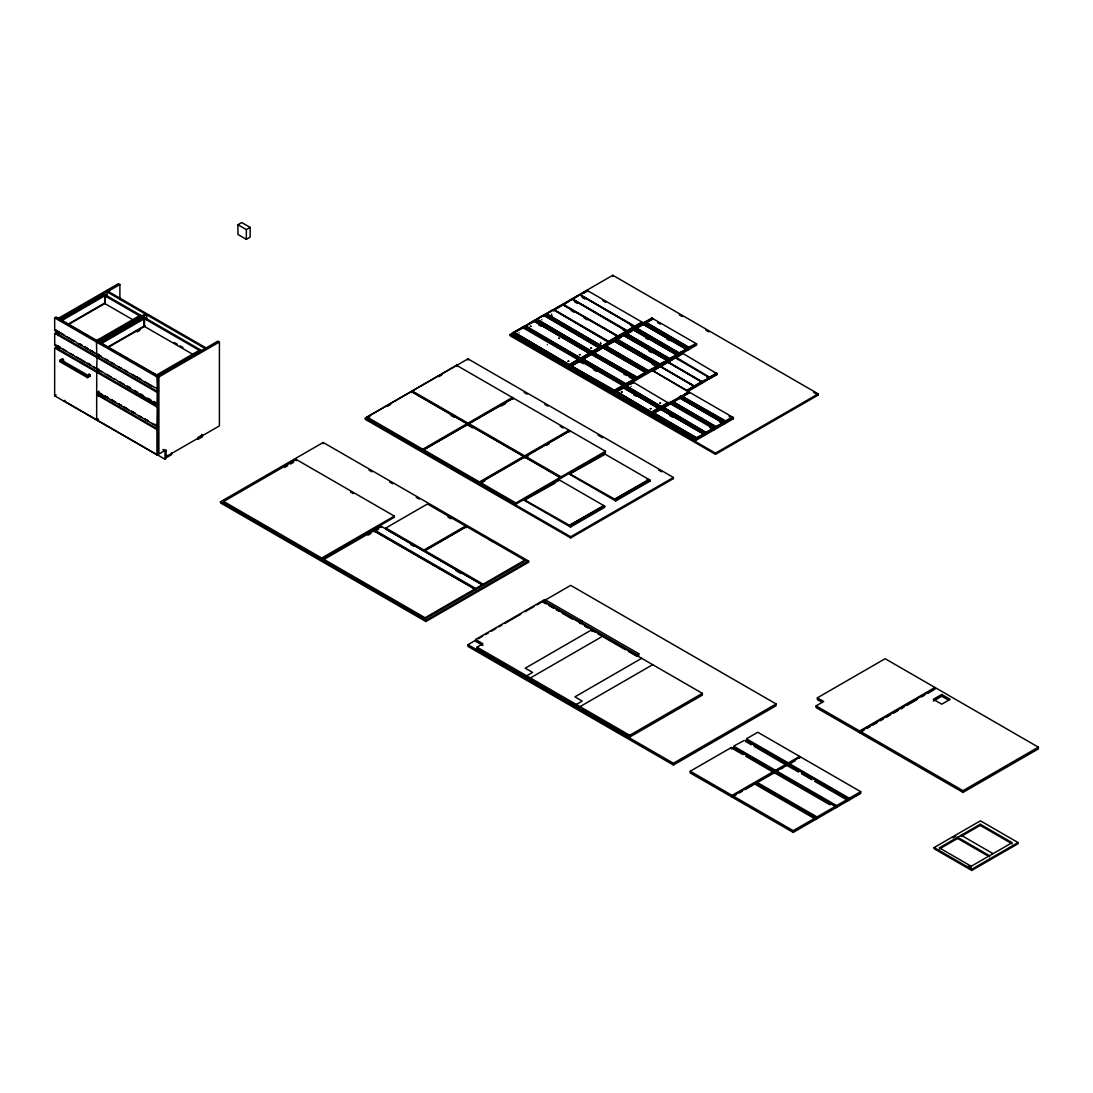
<?xml version="1.0" encoding="UTF-8"?>
<svg xmlns="http://www.w3.org/2000/svg" width="1093" height="1093" viewBox="0 0 1093 1093"><rect width="100%" height="100%" fill="white"/><g stroke="black" fill="none" stroke-linecap="round" stroke-linejoin="round"><path stroke-width="1.5" d="M55.087 330.113L73.832 341.071M64.569 335.442L55.907 330.441L55.852 333.146L54.664 333.529L54.718 345.306L55.196 344.5M55.087 344.787L95.474 368.245M56.167 348.298C55.497 340.497 57.178 349.268 54.664 348.202L54.65 395.816L156.941 454.866L158.444 453.991L158.444 376.033L56.167 316.97L54.65 317.844L54.718 330.619L55.196 329.826M97.072 357.548L96.662 369.475L97.14 368.901M97.919 357.124L97.386 357.903M96.717 372.317L96.662 420.067L98.179 419.193M97.099 369.038L101.485 371.716M96.662 395.174L97.919 394.45L158.198 429.248L156.941 429.973L156.941 454.866M157.365 389.163L156.941 376.907L54.65 317.844M154.414 387.605C157.993 386.266 159.769 392.373 157.365 392.524L55.087 333.474M157.255 392.264L157.037 404.369L117.661 381.061M157.324 404.109C158.772 400.912 158.471 408.509 157.365 407.197L55.196 348.298M157.365 426.489L100.611 393.958M773.666 773.311L774.199 772.068L757.176 781.864L756.752 783.859M785.553 765.606L786.113 764.267L775.948 770.059C777.547 771.234 771.357 774.759 773.352 771.59L732.091 795.376L690.243 771.221L690.243 772.97L732.091 797.125L736.409 794.638M837.06 805.828L776.604 771.016L786.96 764.745L786.441 765.701M600.494 343.762L601.205 343.694M551.405 315.358L552.115 315.331M744.278 740.453L734.1 745.904L734.318 747.175L731.408 748.91M860.724 791.687L849.78 797.999C851.529 799.092 845.231 802.768 847.089 799.557L837.06 805.35C838.877 806.497 832.279 810.091 834.519 806.88L817.455 816.676C819.067 818.029 812.919 821.103 814.859 818.192L793.204 830.666L732.925 795.868L732.925 797.617L793.204 832.415L860.724 793.436L860.724 791.687L800.445 756.889L789.501 763.201L789.078 765.196M731.203 748.131L731.518 747.434L690.243 771.221M754.184 784.227L754.58 783.394L732.925 795.868M96.758 354.719L96.485 342L98.001 341.125M96.594 357.479L97.701 357.302L97.755 354.597M97.714 372.344L96.922 372.303M97.332 372.426L97.755 369.27M734.1 747.366L775.948 771.521M746.396 740.562L746.765 738.608L757.763 732.242L799.598 756.397L799.598 758.146M773.147 772.177L745.836 756.274M785.853 764.84L754.225 746.437M774.09 773.557L776.891 771.918L776.891 770.989M786.7 765.332L798.573 772.041M785.963 765.728L788.873 763.993L788.654 762.723L799.598 756.397M57.683 318.719L118.372 283.674L119.888 284.549L119.888 299.66M59.2 319.593L119.888 284.549M59.951 320.522L104.819 294.618L141.448 315.754L96.58 341.658M61.973 320.522L104.819 295.779L104.819 303.553L67.889 324.881M140.437 315.18L139.931 316.055L104.313 295.493L105.83 295.206M237.932 224.734L241.717 222.548L250.147 227.412L250.147 237.14L246.349 239.326L237.932 234.462L237.932 224.734L246.349 229.598L250.147 227.412M68.353 324.034L105.324 302.679M61.918 361.619L61.918 360.362L87.522 375.131L89.12 374.216L90.213 376.101L87.522 377.659L59.732 361.619L59.732 360.362L62.424 358.805L63.531 360.704L62.424 358.805M61.918 360.362L63.531 359.433M96.58 340.497L139.426 315.754M96.58 341.084L61.468 320.809M96.662 342.095L145.232 313.964M98.848 342.492L146.749 314.839L146.749 319.866M193.912 354.993L143.975 326.165L143.975 318.377L145.492 318.09M101.622 343.421L144.481 318.678L144.481 326.452L107.538 347.779M108.508 346.631L144.986 325.577M137.09 331.889L140.041 330.182M59.732 360.362L87.522 376.402L90.213 374.844M54.65 395.816L56.167 394.942M65.006 400.325L63.995 400.912L165.016 459.238L166.027 458.65L166.027 449.906L158.704 454.128L158.704 377.044L219.406 342L219.406 425.901L166.027 456.71M98.001 395.775L98.179 391.868L98.179 395.283M156.436 375.049L199.281 350.32M200.292 349.733L199.787 350.607L143.975 318.377M156.436 376.224L201.303 350.32L144.481 317.503L99.6 343.421L100.611 343.994M156.941 376.907L158.444 376.033M96.485 419.972L98.001 419.097M158.444 404.027L153.785 401.432M158.444 426.475L152.323 423.428M202.519 434.809L197.888 437.487L197.888 439.427L202.519 436.763L201.727 434.358M366.975 417.007L411.337 391.39L467.162 423.606L467.162 424.781L422.786 450.398L366.975 418.168L366.975 417.007L422.786 449.223L467.162 423.606M412.184 390.898L456.546 365.281L512.357 397.51L512.357 398.672L467.995 424.289L412.184 392.073L412.184 390.898L467.995 423.128L512.357 397.51M514.379 333.064L511.77 333.98L512.863 332.778L568.182 365.281M513.874 332.19L569.699 364.994L513.874 332.19L522.29 327.326L578.443 359.939L589.482 353.572L533.657 320.768L525.241 326.206L581.052 358.436L525.241 325.632M523.137 326.848L524.23 326.206L580.041 358.436L523.137 326.848L578.948 359.064L578.443 359.939M536.608 319.06L592.42 351.878L536.608 319.06L543.344 315.18L599.155 347.984L589.81 353.381L535.01 321.738L534.504 320.276L535.597 319.648L591.409 352.452L537.551 321.356M546.801 314.347L544.191 315.276L545.284 314.06L601.095 346.864L577.514 333.256M546.295 313.472L602.106 346.29L546.295 314.06L553.031 309.592L608.842 342.396L599.497 347.793L544.697 315.563M220.499 501.769L323.2 442.474L528.616 561.064L528.616 562.226L425.901 621.521L220.499 502.93L220.499 501.769L425.901 620.359L528.616 561.064M365.294 418.168L467.995 358.873L673.411 477.463L673.411 478.625L570.696 537.934L365.294 419.329L365.294 418.168L570.696 536.759L673.411 477.463M510.089 334.567L612.79 275.272L818.206 393.863L818.206 395.038L715.505 454.333L510.089 335.742L510.089 334.567L715.505 453.158L818.206 393.863M511.77 333.98L513.368 333.652M513.874 332.778L522.796 328.201M525.241 326.206L534.163 321.643M534.504 320.864L537.114 319.935M536.608 319.648L543.344 315.754L543.849 316.628M544.191 315.276L545.79 314.934M546.295 314.06L553.031 310.166L553.536 311.04M553.864 309.688L562.786 304.537L617.6 336.179L609.17 341.617L553.864 309.688L608.214 341.644M626.849 331.411L627.355 332.286L618.939 337.15L563.127 304.92L572.049 299.181L626.849 331.411L618.433 336.275L563.633 304.633L572.049 299.181M572.39 298.99L579.632 294.809L634.432 326.452L627.696 330.919L572.39 298.99L628.202 331.794L634.937 327.914L634.432 327.039M579.959 294.618L587.201 290.437L642.001 322.08L635.279 326.547L579.959 294.618L635.784 327.422L642.506 323.542L642.001 322.667M366.975 418.168L369.94 416.46M387.673 406.213L390.638 404.506M438.799 376.702L441.763 374.995M524.736 327.08L525.747 326.506M553.864 310.262L561.392 305.931M572.39 299.578L579.632 294.809M579.959 295.206L587.201 290.437M583.457 293.375L587.856 290.834M223.696 501.468L296.34 459.525L394.341 516.101L394.341 517.276L321.684 559.22L223.696 502.643L223.696 501.468L321.684 558.045L394.341 516.101M512.275 334.28L514.912 333.338M284.726 467.408L287.623 465.727M290.533 464.047L293.443 462.38M609.17 341.03L617.6 336.179M618.433 335.688L626.849 330.824M627.696 330.346L634.432 326.452M635.279 325.974L642.001 322.08M511.77 333.406L567.595 365.622L569.193 364.707M569.699 364.406L578.115 359.556L567.089 366.497L512.275 334.868M578.443 359.351L589.482 352.984M589.81 353.381L591.914 351.577M592.42 351.29L599.155 347.396M599.497 347.793L608.842 341.808M609.675 341.904L618.105 337.054L609.675 342.492L609.17 341.617M618.433 336.275L627.355 331.698M627.696 330.919L634.937 327.326M635.279 326.547L642.506 322.954M423.633 449.715L467.995 424.098L523.807 456.327L523.807 457.489L479.444 483.106L423.633 450.876L423.633 449.715L479.444 481.931L523.807 456.327M468.842 423.606L513.204 398.002L569.016 430.218L569.016 431.393L524.654 456.997L468.842 424.781L468.842 423.606L524.654 455.836L569.016 430.218M623.83 387.113L613.296 393.179L568.428 367.275L568.428 366.114L569.521 365.486L570.027 366.36L569.521 365.486M579.454 360.335L570.532 365.486L578.948 360.034L579.959 361.209L568.428 367.275M634.678 379.093L625.756 383.657L582.911 358.914L625.756 384.244L635.183 379.38L635.183 380.555L624.663 386.621L579.796 360.717L579.796 359.556L580.889 358.914L581.394 359.788L580.889 358.914M592.256 352.356L592.761 353.23L592.256 352.356L591.163 352.984L591.163 354.159L636.03 380.063L646.55 373.984L646.55 372.822L602.694 347.492L582.405 359.214L581.9 358.34L590.316 353.476L634.172 378.793M602.188 347.205L593.267 352.356L601.683 346.918L602.694 347.492M657.412 365.964L648.491 370.541L605.645 345.798L648.491 371.114L657.918 366.264L657.918 367.426L647.398 373.505L602.53 347.601L602.53 346.426L603.623 345.798L604.128 346.672L603.623 345.798M613.556 340.647L604.634 345.798L613.05 340.36L656.907 365.677M667.099 360.376L659.858 363.969L616.999 339.24L659.858 364.556L667.604 360.676L667.604 361.838L658.765 366.934L613.883 341.03L613.883 339.868L614.99 339.24L615.496 340.114L614.99 339.24M623.734 335.346L616.001 339.24L622.723 334.759L666.593 360.089M676.772 354.788L669.531 358.381L626.685 333.652L669.531 358.969L677.277 355.075L677.277 356.25L668.438 361.346L623.57 335.442L623.57 334.28L624.663 333.652L625.169 334.526L624.663 333.652M633.421 329.758L625.674 333.652L632.41 329.171L676.266 354.501M686.459 349.2L679.218 352.793L636.372 328.05L679.218 353.381L686.964 349.487L686.964 350.662L678.125 355.758L633.257 329.854L633.257 328.692L634.35 328.05L634.855 328.938L634.35 328.05M643.108 324.17L635.361 328.05L642.097 323.583L685.953 348.913M696.145 343.612L688.904 347.205L646.045 322.462L688.904 347.793L696.637 343.899L696.637 345.074L687.798 350.17L642.93 324.266L642.93 323.104L644.023 322.462L644.528 323.337L644.023 322.462M652.781 318.582L645.034 322.462L651.77 317.995L695.64 343.325M568.428 366.114L570.532 365.486M579.796 359.556L581.9 358.914M581.9 358.34L590.821 353.763M591.163 352.984L593.267 352.356M602.53 346.426L604.634 345.798M613.883 339.868L616.001 339.24M616.001 338.652L623.229 335.059M623.57 334.28L625.674 333.652M625.674 333.064L632.915 329.471M633.257 328.692L635.361 328.05M635.361 327.476L642.602 323.883M642.93 323.104L645.034 322.462M645.034 321.888L652.275 318.282M501.373 405.995L505.813 403.426M580.301 359.843L581.9 359.501L624.745 384.832M603.035 346.727L614.061 340.934M614.389 340.155L616.001 339.814L658.847 365.144M624.076 334.567L625.674 334.226L668.52 359.556M633.762 328.979L635.361 328.638L678.207 353.968L644.228 334.335M643.435 323.979L645.034 323.05L687.893 348.366L643.435 323.391M568.934 366.401L577.924 370.91M571.543 366.059L614.389 390.802L623.324 386.239L622.819 385.364L614.389 390.215L571.543 366.059L579.959 361.209M582.911 359.501L591.327 354.638M591.668 353.285L592.174 354.159L593.267 352.943L636.112 378.26M645.539 372.235L637.123 377.099L594.278 352.943L601.287 348.886M605.645 346.385L614.061 341.522M614.389 340.743L616.001 339.814M616.999 339.814L621.043 337.491M626.685 334.226L632.068 331.124M633.762 329.567L635.361 328.638M636.372 328.638L643.108 324.758M646.045 323.05L652.781 319.156M569.439 367.275L613.392 391.39L580.875 372.617M580.301 360.43L623.652 384.873L624.745 384.244M592.174 354.159L635.019 378.315L636.112 377.686M603.035 347.301L647.48 371.702L604.634 346.385L647.48 371.114M614.894 341.03L657.754 365.185L658.847 364.556M624.076 335.155L667.427 359.597L668.52 358.969M634.268 329.854L677.114 354.009L678.207 353.381M643.941 324.266L686.8 348.421L687.893 347.793M612.285 391.431L613.883 391.089L614.389 391.977L613.883 391.089M623.652 384.873L624.158 385.747L625.251 384.531L625.756 385.405L625.251 384.531M635.019 378.315L635.525 379.189L636.618 377.973L637.123 378.847L636.618 377.973M594.278 352.943L637.123 377.686L646.045 372.535M646.387 371.757L647.985 371.415L648.491 372.289L647.985 371.415M657.754 365.185L658.259 366.059L659.352 364.843L659.858 365.718L659.352 364.843M667.427 359.597L667.932 360.471L669.025 359.255L669.531 360.13L669.025 359.255M677.114 354.009L678.712 353.667L679.218 354.542L678.712 353.667M686.8 348.421L688.399 348.08L688.904 348.954L688.399 348.08M612.285 392.018L614.389 391.39M614.389 391.977L615.4 391.39L614.894 390.515L623.83 385.938L624.335 388.37L658.929 408.345L668.274 402.962L632.669 381.812L625.934 385.706L661.538 406.842L625.934 385.706M624.158 385.747L625.756 384.832M625.756 385.405L626.767 384.832L626.262 383.957L635.183 379.38M635.525 379.189L637.123 378.26M637.123 378.847L638.134 378.26L637.629 377.386L646.55 372.822M646.387 372.33L648.491 371.702M648.491 372.289L649.502 371.702L648.996 370.828L657.918 366.264M658.259 366.059L659.858 365.144M659.858 365.718L660.869 365.144L660.363 364.27L667.604 360.676M667.932 359.898L669.531 359.556M669.531 360.13L670.542 359.556L670.036 358.682L677.277 355.075M677.114 354.597L679.218 353.968M679.218 354.542L680.229 353.968L679.723 353.094L686.964 349.487M686.8 349.009L688.904 348.366M688.904 348.954L689.915 348.366L689.41 347.492L696.637 343.899M324.047 559.411L373.874 530.638L474.895 588.963L474.895 590.124L425.068 618.898L324.047 560.572L324.047 559.411L425.068 617.736L474.895 588.963M374.721 530.146L381.293 526.361L482.314 584.687L482.314 585.848L475.742 589.646L374.721 531.321L374.721 530.146L475.742 588.471L482.314 584.687M616.247 391.294L651.852 412.43L616.247 391.294L622.983 387.4L658.587 408.55L649.242 413.933L614.649 393.958L614.143 392.51L615.236 391.868L650.841 413.017L617.19 393.576M626.863 387.988L660.527 407.429L624.923 386.28L623.83 386.922L659.434 407.47L658.929 408.345M368.013 535.187L370.951 533.493M374.721 531.321L378.656 529.039M614.143 393.084L616.753 392.168M616.247 391.868L623.488 388.275M623.83 387.496L626.439 386.58M625.934 386.28L632.669 382.4L633.175 383.274M652.863 370.732L660.104 366.551L694.028 386.143L687.306 390.611L652.863 370.732L687.798 391.485L694.533 387.591L694.028 386.717M660.445 366.36L667.686 362.179L701.61 381.758L694.875 386.239L660.445 366.36L695.38 387.113L702.116 383.219L701.61 382.345M668.014 361.988L702.457 381.867L709.699 378.26L702.963 382.741L668.014 361.988L675.255 357.807L710.532 378.356L717.268 374.475L716.762 373.601L710.026 377.481L676.102 357.315L675.597 358.19L682.838 353.422L716.762 373.601M675.597 357.602L682.838 353.422M630.47 384.244L633.175 382.687M652.863 371.319L660.104 366.551M660.445 366.934L667.686 362.179M668.014 362.562L675.255 357.807M385.829 528.015L427.418 503.996L465.55 526.02L465.55 527.181L423.975 551.2L385.829 529.176L385.829 528.015L423.975 550.025L465.55 526.02M480.292 482.423L524.654 456.806L560.258 477.368L560.258 478.529L515.896 504.146L480.292 483.584L480.292 482.423L515.896 502.985L560.258 477.368M525.501 456.327L569.863 430.71L605.467 451.272L605.467 452.434L561.105 478.051L525.501 457.489L525.501 456.327L561.105 476.876L605.467 451.272M480.292 483.584L484.732 481.029M525.501 457.489L528.452 455.781M546.199 445.534L549.164 443.826M687.306 390.023L694.028 386.143M694.875 385.651L701.61 381.758M702.457 381.279L709.193 377.973M710.026 376.907L716.762 373.014M649.242 413.933L651.346 412.143M651.852 411.856L658.587 407.962M658.929 407.771L668.274 402.374M687.306 390.611L694.533 387.018M694.875 386.239L702.116 382.632M702.457 381.867L709.699 378.26M710.026 377.481L717.268 373.888M703.796 434.058L696.555 437.665L653.71 412.922L696.555 438.238L704.302 434.358L704.302 435.52L695.462 440.629L650.595 414.712L650.595 413.55L651.688 412.922L652.193 413.796L651.688 412.922M703.291 433.771L660.445 409.028L652.699 412.922L659.434 408.44L660.445 409.615L653.71 413.496M660.445 409.615L660.281 407.962L661.374 407.334L661.88 408.208L661.374 407.334M669.626 403.153L662.385 407.334L669.121 402.852L669.626 403.727M723.156 422.882L715.929 426.475L673.069 401.746L715.929 427.062L723.662 423.169L723.662 424.344L714.822 429.44L669.954 403.536L669.954 402.374L671.047 401.746L671.553 402.62L671.047 401.746M679.299 397.565L672.564 402.033L672.058 401.158L679.299 397.565L679.805 398.439L673.069 402.32M679.805 398.439L679.641 396.786L680.734 396.144L681.24 397.019L680.734 396.144M688.986 391.977L681.745 396.144L688.481 391.677L733.348 417.581L733.348 418.756L724.509 423.852L679.641 397.948M650.595 413.55L652.699 412.922M652.699 412.334L659.94 408.741M660.281 407.962L662.385 407.334M669.954 402.374L672.058 401.746M679.641 396.786L681.745 396.144M651.1 413.837L652.699 413.496L695.544 438.826L679.299 429.44M660.787 408.249L670.132 404.027M670.46 402.661L689.492 392.264M651.1 414.425L652.699 414.083L676.335 427.732M660.787 408.837L662.385 408.495L705.231 433.238L662.385 408.495M664.735 407.129L668.779 404.806M670.46 403.249L672.058 402.907L713.428 426.789M680.147 397.073L680.652 397.948L681.745 396.732L724.591 422.062M732.337 417.007L725.602 420.887L682.756 396.732L689.492 392.852M424.808 550.517L466.397 526.512L524.736 560.19L524.736 561.351L483.147 585.37L424.808 551.678L424.808 550.517L483.147 584.195L524.736 560.19M524.23 499.146L558.414 479.403L604.716 506.141L604.716 507.302L570.532 527.045L524.23 500.307L524.23 499.146L558.919 479.704M569.439 473.037L603.623 453.308L649.925 480.046L649.925 481.207L615.742 500.936L569.439 474.212L569.439 473.037L604.128 453.595M524.736 499.433L559.425 479.991M569.945 473.337L604.634 453.896M524.736 500.02L555.148 483.038M569.945 473.911L604.634 454.469M651.606 414.712L694.451 438.867L695.544 438.238M661.292 409.124L704.138 433.279L705.231 432.65M706.242 432.063L713.483 428.47L706.242 432.65L663.396 407.334L706.242 432.65M670.965 403.536L714.918 427.65M680.652 397.948L723.498 422.103L724.591 421.474M694.451 438.867L696.05 438.539L696.555 439.413L696.05 438.539M704.138 433.279L705.736 432.937L706.242 433.812L705.736 432.937M713.811 427.691L715.423 427.349L715.929 428.224L715.423 427.349M723.498 422.103L724.003 422.977L725.096 421.761L725.602 422.636L725.096 421.761M682.756 396.732L725.602 421.474L732.843 417.294M694.451 439.454L696.555 438.826M696.555 439.413L697.566 438.826L697.061 437.951L704.302 434.358M704.138 433.866L706.242 433.238M706.242 433.812L707.253 433.238L706.747 432.363L713.989 428.77L713.989 429.932L705.149 435.028L660.281 409.124M713.811 428.278L715.929 427.65M715.929 428.224L716.926 427.65L716.421 426.776L723.662 423.169M724.003 422.977L725.602 422.062M725.602 422.636L726.613 422.062L726.107 421.188L733.348 417.581M525.241 500.307L569.521 525.296L603.705 505.553M570.45 474.212L614.731 499.187L648.914 479.458M569.521 525.296L604.21 505.854M614.731 499.187L649.42 479.745M569.521 525.87L604.716 506.141M614.731 499.774L649.925 480.046M475.578 639.514L542.333 600.972L702.362 693.358L702.362 695.107L629.718 737.051L476.999 648.887L476.999 647.138L482.901 643.736L475.578 639.514L475.578 641.263L482.901 645.485M543.18 600.481L544.861 599.51L581.312 620.551L581.312 622.3L579.632 623.27L579.632 621.521L543.18 600.481L543.18 602.229L546.09 603.91M536.964 604.853L570.696 585.37L776.112 703.96L776.112 705.709L673.411 765.004L467.995 646.414L467.995 644.665L475.332 640.43M478.269 638.736L482.669 636.194M485.606 634.5L488.544 632.806M491.467 631.112L495.88 628.571M498.804 626.876L501.742 625.182M504.679 623.488L520.814 614.17M525.214 611.629L534.026 606.547M579.632 621.521L581.312 620.551M580.465 623.761L580.465 622.013L582.159 621.043L638.804 653.751L638.804 655.499L637.123 656.469L628.407 651.442M603.035 636.003L530.378 677.961L530.378 679.709M580.465 622.013L637.123 654.721L638.804 653.751M641.673 658.314L574.918 696.856L582.241 701.091L576.339 704.493L576.339 706.242M652.699 664.681L580.041 706.625L580.041 708.387M476.999 647.138L629.718 735.302L702.362 693.358M467.995 644.665L673.411 763.256L776.112 703.96M822.414 702.498L817.359 699.588L817.359 697.84L885.139 658.71L934.966 687.483L934.966 689.232M864.057 730.179L859.631 732.734L816.102 707.608L816.102 705.859L823.685 701.474L817.359 697.84M739.292 792.971L742.188 791.305M745.071 789.638L778.312 770.442M781.099 768.83L783.886 767.218M795.335 760.605L788.231 764.717L746.232 740.357L788.067 764.813L746.396 740.262M816.102 705.859L859.631 730.985L934.966 687.483M860.464 731.463L935.813 687.962L1038.35 747.161L1038.35 748.91L963.001 792.411L860.464 733.212L860.464 731.463L963.001 790.663L1038.35 747.161M867.009 728.471L869.973 726.763M872.924 725.055L877.351 722.5M880.302 720.793L883.267 719.085M886.218 717.377L890.645 714.822M893.609 713.114L898.036 710.559M900.987 708.851L903.952 707.144M906.903 705.436L917.246 699.465M921.672 696.91L924.623 695.203M927.588 693.495L933.49 690.079M941.729 694.465L933.313 699.329L941.729 704.193L950.145 699.329L941.729 694.465L941.729 696.214L933.313 701.078M934.105 847.553L980.407 820.816L1018.034 842.553L1018.034 843.714L971.732 870.452L934.105 848.715L934.105 847.553L971.732 869.277L1018.034 842.553M952.905 837.866L955.801 836.186M980.23 824.231L939.324 847.84L971.226 866.271L1012.132 842.648L980.23 824.231L980.23 825.393L1012.132 843.81M939.324 849.015L958.315 838.044M961.239 836.364L980.23 825.393M734.045 746.41L775.948 770.551M788.763 763.16L746.82 739.046M757.121 782.383L817.4 817.181M157.255 406.938L156.941 426.871L158.143 425.928L158.198 429.248M679.299 314.839L682.251 316.533M705.9 330.195L708.851 331.903M813.779 392.469L818.206 395.038M657.562 322.503L660.459 324.17M602.858 300.643L605.795 302.337M666.703 338.953L669.599 340.633M714.357 372.795L717.268 374.475M582.063 297.378L585.001 299.072M630.524 325.372L634.937 327.914M636.836 330.072L641.263 332.641M645.444 337.86L648.327 339.527M706.775 377.167L709.699 378.847M574.481 301.764L577.418 303.458M622.955 329.744L627.355 332.286M627.15 335.66L638.968 342.492M641.933 344.199L652.275 350.17M655.226 351.878L667.044 358.695M648.777 350.976L651.674 352.643M571.092 310.494L574.03 312.188M584.318 318.131L587.255 319.825M617.477 341.262L623.379 344.664M626.344 346.372L649.98 360.021M652.931 361.728L657.371 364.283M658.259 365.486L658.765 366.934M652.125 364.078L657.918 367.426M729.004 416.242L733.348 418.756M547.224 315.768L574.631 331.589M544.191 314.688L599.497 347.205M683.221 398.166L709.822 413.523M712.773 415.231L723.115 421.201M724.003 422.39L724.509 423.852M679.805 397.852L722.651 422.595M719.331 421.83L723.662 424.344M596.218 355.225L613.952 365.472M616.903 367.18L634.637 377.413M534.504 320.276L589.81 352.793M635.525 378.602L636.03 380.063M538.494 324.717L541.377 326.383M623.611 373.861L626.508 375.541M629.404 377.208L635.183 380.555M714.918 427.062L672.058 402.907M709.644 427.418L713.989 429.932M623.27 383.971L581.9 359.501M624.158 385.16L624.663 386.621M523.137 327.422L523.643 328.296M583.293 363.709L578.948 361.209L578.948 360.034M593.431 369.557L596.327 371.237M633.585 394.682L636.468 396.349M669.572 415.463L672.455 417.13M613.392 390.802L570.532 366.647M514.817 334.485L536.444 346.973M539.327 348.64L566.734 364.461M614.143 392.51L649.242 413.359M524.148 392.455L527.113 394.163M544.847 404.41L547.798 406.104M598.049 435.123L602.475 437.678M658.628 470.099L661.593 471.807M560.203 426.297L563.141 427.991M647.029 479.54L649.925 481.207M941.729 696.214L948.738 700.271M450.999 415.449L453.937 417.143M467.995 425.259L472.408 427.814M219.406 342L217.89 341.125L157.187 376.17L158.704 377.044M108.111 291.366L206.099 347.929M205.088 348.517L107.1 291.94L107.1 296.982M174.333 342.519L177.216 344.186M180.099 345.853L182.982 347.519M104.819 302.98L105.324 295.493M104.313 303.267L132.813 319.716M369.01 470.086L371.962 471.793M389.695 482.027L392.66 483.734M416.296 497.383L419.261 499.091M490.183 540.051L493.148 541.759M524.175 559.671L528.616 562.226M447.952 517.03L450.89 518.724M961.171 835.23L993.072 853.66M156.941 375.35L101.116 343.708M988.086 856.024L957.632 838.44L957.632 837.279L989.534 855.696L989.534 856.857M549 605.604L553.386 608.118M556.296 609.812L559.22 611.493M562.13 613.173L572.336 619.062M584.823 626.275L587.733 627.956M590.644 629.636L595.002 632.15M597.898 633.831L600.808 635.498M603.719 637.178L625.497 649.761M350.457 491.946L353.381 493.626M55.907 330.236L63.121 334.403M79.256 343.626L82.139 345.279M84.762 346.905L87.905 348.612M90.541 350.238L93.424 351.905M101.116 356.236L98.179 354.542L98.179 357.766M136.393 376.607L140.806 379.162M67.452 337.095L76.114 342.095M78.997 343.762L81.879 345.429M84.762 347.096L87.659 348.763M90.541 350.429L94.872 352.93M97.919 354.692L100.857 356.386M105.27 358.941L108.207 360.635M111.158 362.329L114.096 364.024M118.509 366.579L121.446 368.273M124.383 369.967L127.321 371.661M131.734 374.216L140.56 379.312M144.973 381.853L153.785 386.949M76.715 342.737L151.476 385.897M55.907 332.873L158.198 391.922M968.33 865.765L971.226 867.432L971.226 866.271M410.572 544.437L413.496 546.117M455.959 570.642L460.344 573.169M789.501 763.693L849.78 798.491M746.82 740.016L788.654 764.171M789.501 764.663L849.78 799.461M789.078 764.909L849.193 799.803M745.563 741.437L751.342 744.77M801.511 773.735L811.798 779.678M814.736 781.372L845.613 799.202M57.615 345.798L60.498 347.465M87.905 363.3L90.787 364.966M127.58 386.198L130.518 387.892M57.355 345.948L60.238 347.615M63.121 349.091L66.017 350.949M70.335 353.449L73.231 355.116M76.114 356.783L84.762 361.769M87.659 363.436L90.541 365.103M93.424 366.579L96.307 368.437M100.857 371.06L103.808 372.768M106.745 374.271L111.158 377.003M114.096 378.711L117.033 380.405M119.97 381.908L124.383 384.64M127.321 386.348L130.258 388.042M134.671 390.584L137.609 392.291M140.56 393.986L143.497 395.68M147.91 398.235L150.848 399.929M104.436 373.423L114.724 379.367M55.907 347.547L158.198 406.596M776.781 772L837.06 806.798M90.213 376.101L89.12 374.216M776.194 772.341L836.473 807.14M731.408 747.94L742.953 754.607M774.09 772.587L829.956 804.844M131.993 411.392L134.931 413.086M105.27 396.062L108.207 397.77M111.158 399.464L114.096 401.158M118.509 403.713L121.446 405.407M124.383 407.102L127.321 408.796M131.734 411.351L134.671 413.045M144.973 418.988L147.91 420.682M97.919 392.018L102.332 394.559M105.27 396.267L108.207 397.961M111.158 399.655L115.557 402.21M118.509 403.904L121.446 405.599M124.383 407.293L128.796 409.848M131.734 411.542L134.671 413.236M139.084 415.791L142.022 417.485M144.973 419.179L147.91 420.873M100.023 393.521L96.69 392.168M100.283 395.038L103.808 397.073M97.086 394.928L157.365 429.85M757.176 783.326L817.455 818.124M756.752 783.572L816.854 818.466M755.946 784.76L814.75 818.712M163.103 449.387L166.027 451.067L165.016 451.655L165.016 459.238M971.732 869.277L971.732 870.452M963.001 790.663L963.001 792.411M859.631 730.985L859.631 732.734M793.204 830.666L793.204 832.415M775.361 771.863L733.69 747.899M732.091 795.376L732.091 797.125M715.505 453.158L715.505 454.333M714.822 429.44L714.316 428.565M705.149 435.028L704.643 434.153M695.462 440.629L694.957 439.741M688.481 391.677L688.481 392.852M687.798 350.17L687.306 349.295M678.794 397.265L678.794 398.439M678.125 355.758L677.619 354.883M673.411 763.256L673.411 765.004M669.121 402.852L669.121 404.027M668.438 360.184L668.438 361.346M659.434 408.44L659.434 409.615M651.77 317.995L651.77 319.156M647.398 373.505L646.892 372.631M642.097 323.583L642.097 324.758M637.123 654.721L637.123 656.469M632.41 329.171L632.41 330.346M629.718 735.302L629.718 737.051M622.723 334.759L622.723 335.934M615.742 500.936L615.236 500.061M613.296 393.179L612.79 392.305M613.05 340.36L613.05 341.522M612.79 275.272L612.79 276.433M603.623 453.308L603.623 454.469M601.683 346.918L601.683 348.08M591.996 631.399L591.996 629.636L525.241 668.192L532.564 672.414L526.676 675.816L526.676 677.564M590.316 353.476L590.316 354.638M582.159 621.043L582.159 622.791M570.696 536.759L570.696 537.934M570.532 527.045L570.027 526.17M569.863 430.71L569.863 431.872M567.595 365.622L567.089 366.497M562.786 304.537L562.28 305.412M561.105 476.876L561.105 478.051M558.414 479.403L558.414 480.578M524.654 455.836L524.654 457.981M515.896 502.985L515.896 504.146M513.204 398.002L513.204 399.164M483.147 584.195L483.147 585.37M479.444 481.931L479.444 483.106M475.742 588.471L475.742 589.646M467.995 358.873L467.995 360.034M467.995 423.128L467.995 424.289M466.397 526.512L466.397 527.673M456.546 365.281L456.546 366.456M425.901 620.359L425.901 621.521M425.068 617.736L425.068 618.898M423.975 550.025L423.975 551.2M422.786 449.223L422.786 450.398M411.337 391.39L411.337 392.551M381.293 526.361L381.293 527.523M373.874 530.638L373.874 531.799M323.2 442.474L323.2 443.635M321.684 558.045L321.684 559.22M296.34 459.525L296.34 460.7M246.349 229.598L246.349 239.326M171.628 452.652L171.628 454.592L166.997 457.27L166.997 455.33M163.499 449.619L163.499 450.781M157.187 387.906L157.187 391.253M157.187 426.448L157.187 429.795M155.425 424.344L155.425 425.601M98.848 354.228L98.848 357.575M98.848 369.297L98.848 372.658M98.848 391.089L98.848 396.117M98.179 369.229L98.179 372.426M98.001 354.446L98.001 357.671M97.332 368.423L97.332 371.784M87.522 376.402L87.522 377.659M59.2 331.329L59.2 334.677M59.2 346.413L59.2 349.76M57.683 332.135L57.683 335.483M57.683 345.538L57.683 348.886M56.167 330.291L56.167 333.515M650.239 408.659L650.95 408.673L650.239 408.659M659.926 403.071L660.623 403.139L659.953 403.016M568.087 361.209L568.784 361.25L568.087 361.209M579.44 354.651L580.151 354.679L579.44 354.651M590.807 348.08L591.518 348.12L590.807 348.08M600.494 342.492L600.522 342.451M621.384 391.963L622.081 392.032L621.384 391.963M631.057 386.375L631.098 386.321M519.011 332.846L519.052 332.805M530.378 326.288L531.075 326.37L530.378 326.288M541.745 319.716L541.786 319.675M551.432 314.128L551.528 314.046M547.347 344.828L547.388 344.773M558.714 338.27L559.397 338.352L558.714 338.27"/></g></svg>
